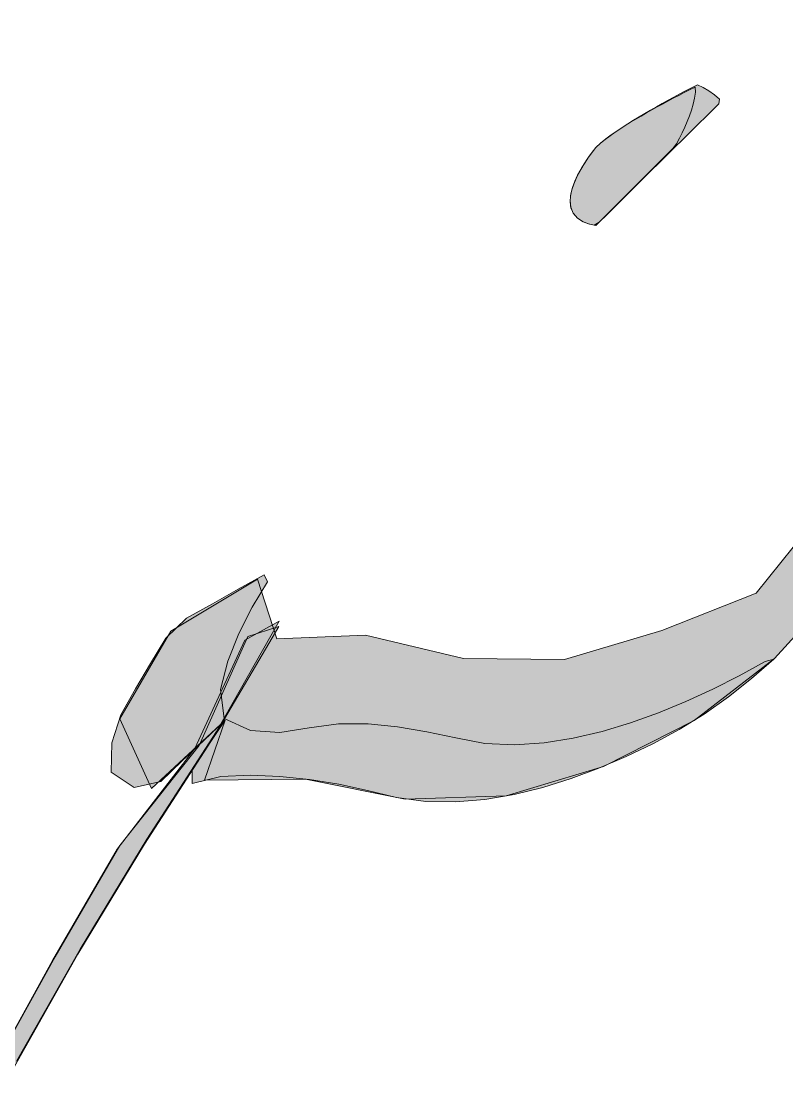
# Model space of a CAD drawing. Extents: x 0 to 1501, y 0 to 1722.
# Drawn here: x 87.121 to 89.624, y 1702.75 to 1706.262 of the extents above; entities that cross this region are included whole.
import ezdxf

# ---------------------------------------------------------------- set-up
doc = ezdxf.new("R2010")
doc.units = 0
doc.layers.get('0').update_dxf_attribs({"lineweight": 0})

msp = doc.modelspace()

# ---------------------------------------------------------------- hatches: boundary and pattern name
at = {"true_color": 0x232323}
h = msp.add_hatch(color=256, dxfattribs=at)
h.dxf.hatch_style = 1
h.paths.add_polyline_path([(87.787, 1703.9755), (87.7194, 1703.7783), (88.0498, 1703.7826), (88.3758, 1703.7168), (88.7068, 1703.727), (89.0246, 1703.8238), (89.3213, 1703.9736), (89.5845, 1704.1766), (89.8082, 1704.4223), (89.9685, 1704.7122), (90.081, 1705.0254), (90.2058, 1705.3334), (90.4026, 1705.6002), (90.6804, 1705.779), (91.0026, 1705.8555), (91.2705, 1705.7332), (91.1251, 1705.4385), (90.927, 1705.1711), (90.7503, 1704.8895), (90.6243, 1704.5821), (90.6468, 1704.2608), (90.9477, 1704.1673), (91.2698, 1704.2487), (91.5893, 1704.3415), (91.9109, 1704.4273), (92.2336, 1704.5083), (92.5575, 1704.5847), (92.8827, 1704.6556), (93.2094, 1704.7188), (93.5222, 1704.8203), (93.8187, 1704.9714), (93.6388, 1705.1614), (93.3273, 1705.166), (93.0015, 1705.0986), (92.6768, 1705.0257), (92.3534, 1704.947), (92.0317, 1704.8622), (91.7117, 1704.7706), (91.3945, 1704.6702), (91.0795, 1704.5632), (90.9257, 1704.7329), (91.0956, 1705.0178), (91.2842, 1705.2917), (91.4476, 1705.5815), (91.5777, 1705.8875), (91.5196, 1706.1886), (91.2002, 1706.2619), (90.8773, 1706.1879), (90.5865, 1706.0281), (90.3386, 1705.8068), (90.1253, 1705.5517), (89.9563, 1705.2654), (89.8262, 1704.9593), (89.7259, 1704.6422), (89.525, 1704.3908), (89.2161, 1704.2682), (88.8972, 1704.1732), (88.5674, 1704.177), (88.2468, 1704.2538), (87.9563, 1704.2411), (87.8925, 1704.4365), (87.6094, 1704.2665), (87.4424, 1703.979), (87.5459, 1703.751), (87.787, 1703.9755)])
h = msp.add_hatch(color=256, dxfattribs=at)
h.dxf.hatch_style = 1
h.paths.add_polyline_path([(89, 1705.8495), (88.9866, 1705.8324), (88.9739, 1705.8147), (88.9619, 1705.7965), (88.9507, 1705.7779), (88.9404, 1705.7587), (88.9312, 1705.739), (88.9236, 1705.7186), (88.9181, 1705.6976), (88.9156, 1705.676), (88.9177, 1705.6544), (88.9258, 1705.6343), (88.94, 1705.618), (88.9584, 1705.6065), (88.9788, 1705.599), (89.0001, 1705.5946), (89.0155, 1705.6099), (89.031, 1705.6252), (89.0465, 1705.6404), (89.062, 1705.6557), (89.0775, 1705.671), (89.0929, 1705.6863), (89.1084, 1705.7016), (89.1239, 1705.7169), (89.1394, 1705.7322), (89.1549, 1705.7475), (89.1703, 1705.7628), (89.1858, 1705.7781), (89.2013, 1705.7934), (89.2168, 1705.8086), (89.2323, 1705.8239), (89.2477, 1705.8392), (89.2632, 1705.8545), (89.2787, 1705.8698), (89.2942, 1705.8851), (89.3097, 1705.9004), (89.3251, 1705.9157), (89.3406, 1705.931), (89.3561, 1705.9463), (89.3716, 1705.9615), (89.387, 1705.9768), (89.4025, 1705.9921), (89.404, 1706.0074), (89.3878, 1706.0219), (89.3699, 1706.0344), (89.3513, 1706.0456), (89.3324, 1706.0547), (89.313, 1706.0447), (89.2937, 1706.0347), (89.2745, 1706.0246), (89.2553, 1706.0143), (89.2362, 1706.0039), (89.2171, 1705.9934), (89.1981, 1705.9828), (89.1792, 1705.972), (89.1604, 1705.9611), (89.1417, 1705.95), (89.1231, 1705.9387), (89.1046, 1705.9272), (89.0863, 1705.9154), (89.0682, 1705.9033), (89.0504, 1705.8909), (89.0329, 1705.8779), (89.016, 1705.8642), (89, 1705.8495)])
h = msp.add_hatch(color=256, dxfattribs=at)
h.dxf.hatch_style = 1
h.paths.add_polyline_path([(89, 1705.8495), (88.9876, 1705.8337), (88.9758, 1705.8175), (88.9647, 1705.8008), (88.9541, 1705.7837), (88.9442, 1705.7663), (88.9353, 1705.7483), (88.9275, 1705.7298), (88.9212, 1705.7108), (88.9169, 1705.6912), (88.9156, 1705.6712), (88.9185, 1705.6514), (88.9266, 1705.6331), (88.9399, 1705.6182), (88.9567, 1705.6074), (88.9754, 1705.6001), (88.9949, 1705.5954), (89.0105, 1705.605), (89.0247, 1705.6192), (89.0389, 1705.6334), (89.0531, 1705.6475), (89.0673, 1705.6617), (89.0815, 1705.6759), (89.0957, 1705.6901), (89.1099, 1705.7042), (89.1241, 1705.7184), (89.1384, 1705.7326), (89.1526, 1705.7468), (89.1668, 1705.7609), (89.181, 1705.7751), (89.1952, 1705.7893), (89.2094, 1705.8035), (89.2236, 1705.8176), (89.2378, 1705.8318), (89.252, 1705.846), (89.264, 1705.8619), (89.2734, 1705.8795), (89.2824, 1705.8975), (89.2909, 1705.9157), (89.2988, 1705.9341), (89.3061, 1705.9528), (89.3127, 1705.9717), (89.3184, 1705.991), (89.3229, 1706.0105), (89.326, 1706.0304), (89.3249, 1706.047), (89.3069, 1706.038), (89.289, 1706.0289), (89.2711, 1706.0198), (89.2533, 1706.0106), (89.2356, 1706.0012), (89.2179, 1705.9917), (89.2003, 1705.9821), (89.1827, 1705.9724), (89.1652, 1705.9625), (89.1478, 1705.9525), (89.1306, 1705.9423), (89.1134, 1705.9319), (89.0963, 1705.9213), (89.0795, 1705.9105), (89.0628, 1705.8993), (89.0464, 1705.8878), (89.0303, 1705.8757), (89.0147, 1705.8631), (89, 1705.8495)])
at = {"true_color": 0xe2e3e4}
h = msp.add_hatch(color=256, dxfattribs=at)
h.dxf.hatch_style = 1
h.paths.add_polyline_path([(87.787, 1703.9755), (87.7331, 1703.8949), (87.6792, 1703.8143), (87.6788, 1703.7676), (87.7727, 1703.7911), (87.8695, 1703.7955), (87.9664, 1703.7913), (88.0628, 1703.7809), (88.1585, 1703.7652), (88.2533, 1703.7449), (88.3475, 1703.722), (88.4435, 1703.709), (88.5405, 1703.7076), (88.637, 1703.7158), (88.7326, 1703.7322), (88.8268, 1703.7553), (88.9193, 1703.7842), (89.0102, 1703.818), (89.0994, 1703.8561), (89.1867, 1703.8982), (89.2721, 1703.9442), (89.3546, 1703.9951), (89.4336, 1704.0514), (89.5097, 1704.1115), (89.5828, 1704.1752), (89.5539, 1704.1669), (89.4689, 1704.1204), (89.3823, 1704.0767), (89.2942, 1704.0361), (89.2046, 1703.9992), (89.1134, 1703.9662), (89.0206, 1703.9382), (88.9262, 1703.9159), (88.8304, 1703.9007), (88.7337, 1703.8944), (88.6369, 1703.8992), (88.5417, 1703.9169), (88.4468, 1703.9371), (88.3512, 1703.9532), (88.2548, 1703.9631), (88.1578, 1703.9634), (88.0618, 1703.9505), (87.9661, 1703.9352), (87.8695, 1703.9409), (87.7839, 1703.9807), (87.7719, 1704.0751), (87.7959, 1704.1685), (87.8315, 1704.2586), (87.8758, 1704.3448), (87.9251, 1704.4283), (87.9147, 1704.4508), (87.83, 1704.4035), (87.7454, 1704.3562), (87.6607, 1704.3089), (87.5931, 1704.2439), (87.5431, 1704.1608), (87.4936, 1704.0774), (87.4461, 1703.993), (87.4162, 1703.9009), (87.4142, 1703.805), (87.4889, 1703.7543), (87.5767, 1703.7747), (87.6467, 1703.8417), (87.7168, 1703.9088), (87.787, 1703.9755)])
at = {"true_color": 0x232323}
h = msp.add_hatch(color=256, dxfattribs=at)
h.dxf.hatch_style = 1
h.paths.add_polyline_path([(84.565, 1695.9505), (84.6046, 1696.3682), (84.7092, 1696.7758), (84.8172, 1697.1825), (84.9301, 1697.588), (85.0511, 1697.991), (85.1865, 1698.3895), (85.3485, 1698.7777), (85.5539, 1698.7396), (85.7912, 1699.0359), (85.9279, 1699.4339), (86.059, 1699.8338), (86.1691, 1700.2397), (86.0508, 1700.4976), (86.1548, 1700.9042), (86.2983, 1701.2998), (86.4602, 1701.6882), (86.6358, 1702.0706), (86.8225, 1702.4478), (87.0184, 1702.8202), (87.2223, 1703.1884), (87.4332, 1703.5525), (87.6879, 1703.8828), (87.8517, 1704.237), (87.9639, 1704.2987), (87.7591, 1703.9386), (87.5303, 1703.5854), (87.3123, 1703.2255), (87.1049, 1702.8593), (86.9084, 1702.4871), (86.7237, 1702.109), (86.5518, 1701.7249), (86.3934, 1701.335), (86.2593, 1700.9365), (86.3279, 1700.5992), (86.2749, 1700.2446), (86.1682, 1699.8375), (86.0444, 1699.4353), (85.9058, 1699.038), (85.7454, 1698.6491), (85.559, 1698.6177), (85.284, 1698.4185), (85.1332, 1698.0257), (85.0042, 1697.6251), (84.8864, 1697.2211), (84.7762, 1696.815), (84.6718, 1696.4073), (84.5745, 1695.9979), (84.4894, 1695.5857), (84.4165, 1695.1713), (84.3552, 1694.7549), (84.3055, 1694.337), (84.2675, 1693.9179), (84.2427, 1693.4978), (84.2193, 1693.0778), (84.1566, 1692.6623), (84.0382, 1692.8513), (84.1342, 1693.0789), (84.1868, 1693.4662), (84.2205, 1693.8857), (84.2622, 1694.3044), (84.3116, 1694.7224), (84.3692, 1695.1392), (84.4364, 1695.5547), (84.565, 1695.9505)])
h = msp.add_hatch(color=256, dxfattribs=at)
h.dxf.hatch_style = 1
h.paths.add_polyline_path([(84.565, 1695.9505), (84.4364, 1695.5533), (84.3694, 1695.1371), (84.3118, 1694.7194), (84.2625, 1694.3007), (84.2208, 1693.8812), (84.1871, 1693.461), (84.1313, 1693.0832), (84.0436, 1692.8482), (84.1598, 1692.6716), (84.2206, 1693.0883), (84.2436, 1693.5091), (84.2689, 1693.9299), (84.3073, 1694.3497), (84.3574, 1694.7683), (84.4192, 1695.1853), (84.4927, 1695.6005), (84.5783, 1696.0133), (84.6761, 1696.4233), (84.7808, 1696.8317), (84.8913, 1697.2386), (85.0097, 1697.6432), (85.1397, 1698.0442), (85.2924, 1698.437), (85.4926, 1698.2799), (85.7329, 1698.621), (85.8961, 1699.0096), (86.0358, 1699.4073), (86.1607, 1699.81), (86.2689, 1700.2174), (86.3595, 1700.6291), (86.2562, 1700.9134), (86.3875, 1701.3136), (86.5455, 1701.7044), (86.717, 1702.0896), (86.9014, 1702.4687), (87.0976, 1702.8418), (87.3049, 1703.2089), (87.5229, 1703.5697), (87.7518, 1703.9237), (87.9631, 1704.282), (87.8615, 1704.249), (87.7016, 1703.8926), (87.4425, 1703.5649), (87.2305, 1703.2004), (87.0255, 1702.832), (86.8286, 1702.4592), (86.641, 1702.0817), (86.4645, 1701.6989), (86.3019, 1701.3099), (86.1582, 1700.9136), (86.0525, 1700.5063), (86.1722, 1700.2473), (86.0626, 1699.8405), (85.9313, 1699.4399), (85.7947, 1699.041), (85.5597, 1698.7352), (85.352, 1698.7806), (85.1892, 1698.3919), (85.0534, 1697.9928), (84.9322, 1697.589), (84.8191, 1697.1829), (84.7109, 1696.7754), (84.6063, 1696.367), (84.565, 1695.9505)])

# ---------------------------------------------------------------- linework, layer by layer
for points in [[(91.5196, 1706.1886), (91.2002, 1706.2619), (90.8773, 1706.1879), (90.5865, 1706.0281), (90.3386, 1705.8068), (90.1253, 1705.5517), (89.9563, 1705.2654), (89.8262, 1704.9593), (89.7259, 1704.6422), (89.525, 1704.3908), (89.2161, 1704.2682), (88.8972, 1704.1732), (88.5674, 1704.177), (88.2468, 1704.2538), (87.9563, 1704.2411), (87.8925, 1704.4365), (87.6094, 1704.2665), (87.4424, 1703.979), (87.5459, 1703.751), (87.787, 1703.9755), (87.787, 1703.9755)], [(89, 1705.8495), (88.9866, 1705.8324), (88.9739, 1705.8147), (88.9619, 1705.7965), (88.9507, 1705.7779), (88.9404, 1705.7587), (88.9312, 1705.739), (88.9236, 1705.7186), (88.9181, 1705.6976), (88.9156, 1705.676), (88.9177, 1705.6544), (88.9258, 1705.6343), (88.94, 1705.618), (88.9584, 1705.6065), (88.9788, 1705.599), (89.0001, 1705.5946), (89.0155, 1705.6099), (89.031, 1705.6252), (89.0465, 1705.6404), (89.062, 1705.6557), (89.0775, 1705.671), (89.0929, 1705.6863), (89.1084, 1705.7016), (89.1239, 1705.7169), (89.1394, 1705.7322), (89.1549, 1705.7475), (89.1703, 1705.7628), (89.1858, 1705.7781), (89.2013, 1705.7934), (89.2168, 1705.8086), (89.2323, 1705.8239), (89.2477, 1705.8392), (89.2632, 1705.8545), (89.2787, 1705.8698), (89.2942, 1705.8851), (89.3097, 1705.9004), (89.3251, 1705.9157), (89.3406, 1705.931), (89.3561, 1705.9463), (89.3716, 1705.9615), (89.387, 1705.9768), (89.4025, 1705.9921), (89.404, 1706.0074), (89.3878, 1706.0219), (89.3699, 1706.0344), (89.3513, 1706.0456), (89.3324, 1706.0547), (89.313, 1706.0447), (89.2937, 1706.0347), (89.2745, 1706.0246), (89.2553, 1706.0143), (89.2362, 1706.0039), (89.2171, 1705.9934), (89.1981, 1705.9828), (89.1792, 1705.972), (89.1604, 1705.9611), (89.1417, 1705.95), (89.1231, 1705.9387), (89.1046, 1705.9272), (89.0863, 1705.9154), (89.0682, 1705.9033), (89.0504, 1705.8909), (89.0329, 1705.8779), (89.016, 1705.8642), (89, 1705.8495), (89, 1705.8495)], [(89, 1705.8495), (88.9876, 1705.8337), (88.9758, 1705.8175), (88.9647, 1705.8008), (88.9541, 1705.7837), (88.9442, 1705.7663), (88.9353, 1705.7483), (88.9275, 1705.7298), (88.9212, 1705.7108), (88.9169, 1705.6912), (88.9156, 1705.6712), (88.9185, 1705.6514), (88.9266, 1705.6331), (88.9399, 1705.6182), (88.9567, 1705.6074), (88.9754, 1705.6001), (88.9949, 1705.5954), (89.0105, 1705.605), (89.0247, 1705.6192), (89.0389, 1705.6334), (89.0531, 1705.6475), (89.0673, 1705.6617), (89.0815, 1705.6759), (89.0957, 1705.6901), (89.1099, 1705.7042), (89.1241, 1705.7184), (89.1384, 1705.7326), (89.1526, 1705.7468), (89.1668, 1705.7609), (89.181, 1705.7751), (89.1952, 1705.7893), (89.2094, 1705.8035), (89.2236, 1705.8176), (89.2378, 1705.8318), (89.252, 1705.846), (89.264, 1705.8619), (89.2734, 1705.8795), (89.2824, 1705.8975), (89.2909, 1705.9157), (89.2988, 1705.9341), (89.3061, 1705.9528), (89.3127, 1705.9717), (89.3184, 1705.991), (89.3229, 1706.0105), (89.326, 1706.0304), (89.3249, 1706.047), (89.3069, 1706.038), (89.289, 1706.0289), (89.2711, 1706.0198), (89.2533, 1706.0106), (89.2356, 1706.0012), (89.2179, 1705.9917), (89.2003, 1705.9821), (89.1827, 1705.9724), (89.1652, 1705.9625), (89.1478, 1705.9525), (89.1306, 1705.9423), (89.1134, 1705.9319), (89.0963, 1705.9213), (89.0795, 1705.9105), (89.0628, 1705.8993), (89.0464, 1705.8878), (89.0303, 1705.8757), (89.0147, 1705.8631), (89, 1705.8495), (89, 1705.8495)], [(87.787, 1703.9755), (87.7194, 1703.7783), (88.0498, 1703.7826), (88.3758, 1703.7168), (88.7068, 1703.727), (89.0246, 1703.8238), (89.3213, 1703.9736), (89.5845, 1704.1766), (89.8082, 1704.4223), (89.9685, 1704.7122), (90.081, 1705.0254), (90.2058, 1705.3334), (90.4026, 1705.6002), (90.6804, 1705.779), (91.0026, 1705.8555), (91.2705, 1705.7332), (91.1251, 1705.4385), (90.927, 1705.1711), (90.7503, 1704.8895), (90.6243, 1704.5821), (90.6468, 1704.2608), (90.9477, 1704.1673), (91.2698, 1704.2487)], [(87.0184, 1702.8202), (87.2223, 1703.1884), (87.4332, 1703.5525), (87.6879, 1703.8828), (87.8517, 1704.237), (87.9639, 1704.2987), (87.7591, 1703.9386), (87.5303, 1703.5854), (87.3123, 1703.2255), (87.1049, 1702.8593)], [(87.0976, 1702.8418), (87.3049, 1703.2089), (87.5229, 1703.5697), (87.7518, 1703.9237), (87.9631, 1704.282), (87.8615, 1704.249), (87.7016, 1703.8926), (87.4425, 1703.5649), (87.2305, 1703.2004), (87.0255, 1702.832)]]:
    msp.add_lwpolyline(points, dxfattribs=at)
at = {"true_color": 0xe2e3e4}
msp.add_lwpolyline([(87.787, 1703.9755), (87.7331, 1703.8949), (87.6792, 1703.8143), (87.6788, 1703.7676), (87.7727, 1703.7911), (87.8695, 1703.7955), (87.9664, 1703.7913), (88.0628, 1703.7809), (88.1585, 1703.7652), (88.2533, 1703.7449), (88.3475, 1703.722), (88.4435, 1703.709), (88.5405, 1703.7076), (88.637, 1703.7158), (88.7326, 1703.7322), (88.8268, 1703.7553), (88.9193, 1703.7842), (89.0102, 1703.818), (89.0994, 1703.8561), (89.1867, 1703.8982), (89.2721, 1703.9442), (89.3546, 1703.9951), (89.4336, 1704.0514), (89.5097, 1704.1115), (89.5828, 1704.1752), (89.5539, 1704.1669), (89.4689, 1704.1204), (89.3823, 1704.0767), (89.2942, 1704.0361), (89.2046, 1703.9992), (89.1134, 1703.9662), (89.0206, 1703.9382), (88.9262, 1703.9159), (88.8304, 1703.9007), (88.7337, 1703.8944), (88.6369, 1703.8992), (88.5417, 1703.9169), (88.4468, 1703.9371), (88.3512, 1703.9532), (88.2548, 1703.9631), (88.1578, 1703.9634), (88.0618, 1703.9505), (87.9661, 1703.9352), (87.8695, 1703.9409), (87.7839, 1703.9807), (87.7719, 1704.0751), (87.7959, 1704.1685), (87.8315, 1704.2586), (87.8758, 1704.3448), (87.9251, 1704.4283), (87.9147, 1704.4508), (87.83, 1704.4035), (87.7454, 1704.3562), (87.6607, 1704.3089), (87.5931, 1704.2439), (87.5431, 1704.1608), (87.4936, 1704.0774), (87.4461, 1703.993), (87.4162, 1703.9009), (87.4142, 1703.805), (87.4889, 1703.7543), (87.5767, 1703.7747), (87.6467, 1703.8417), (87.7168, 1703.9088), (87.787, 1703.9755), (87.787, 1703.9755)], dxfattribs=at)

doc.saveas('drawing.dxf')
